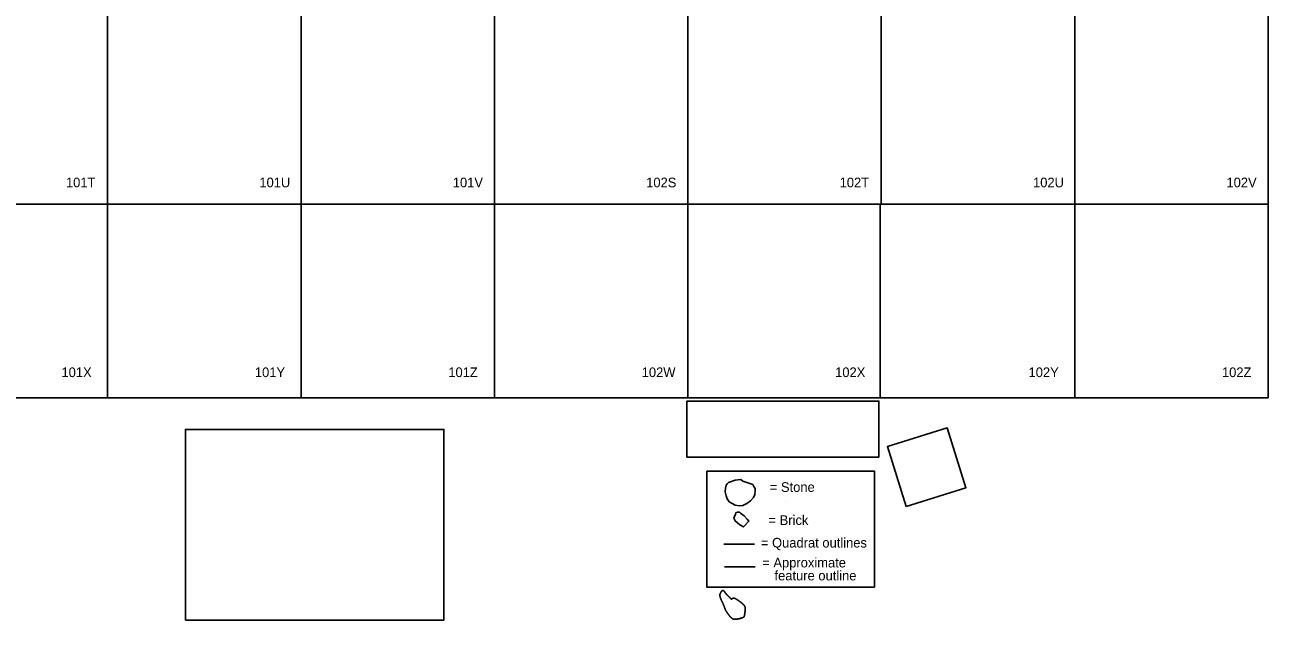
# Model space of a CAD drawing. Extents: x 280 to 390, y 550 to 640.
# Drawn here: x 325.7 to 389.9, y 568.5 to 599.3 of the extents above; entities that cross this region are included whole.
import ezdxf

# ---------------------------------------------------------------- set-up
doc = ezdxf.new("R2010")
doc.units = 0
for name, color, linetype in [('Brick', 7, 'Continuous'), ('Key', 7, 'Continuous'), ('Quadrat Numbers', 7, 'Continuous'), ('Quadrats', 7, 'Continuous'), ('Stone', 7, 'Continuous'), ('Unidentified Features', 7, 'Continuous'), ('Unidentified Pit', 7, 'Continuous')]:
    doc.layers.add(name, color=color, linetype=linetype)

msp = doc.modelspace()

# ---------------------------------------------------------------- linework, layer by layer
at = {"layer": 'Brick'}
msp.add_lwpolyline([(362.345, 573.833), (362.395, 573.955), (362.422, 574.023), (362.508, 574.054), (362.604, 574.045), (362.659, 573.993), (362.848, 573.856), (363, 573.693), (363.091, 573.595), (362.811, 573.291), (362.627, 573.402), (362.386, 573.603), (362.307, 573.745)], close=True, dxfattribs=at)
at = {"layer": 'Key'}
for points in [[(359.89, 576.902), (369.813, 576.902), (369.813, 579.8), (359.89, 579.8)], [(333.962, 568.47), (347.329, 568.47), (347.329, 578.335), (333.962, 578.335)], [(371.221, 574.349), (374.313, 575.314), (373.348, 578.406), (370.256, 577.441)], [(360.911, 576.18), (360.911, 570.18), (369.579, 570.18), (369.579, 576.18)]]:
    msp.add_lwpolyline(points, close=True, dxfattribs=at)
at = {"layer": 'Quadrats'}
for p, q in [((379.938, 589.972), (379.938, 639.972)), ((369.938, 629.972), (369.938, 589.972)), ((329.938, 599.972), (329.938, 589.972)), ((339.938, 599.972), (339.938, 589.972)), ((349.938, 589.972), (349.938, 599.972)), ((359.938, 589.972), (359.938, 599.972)), ((309.938, 589.972), (389.938, 589.972)), ((329.938, 589.972), (329.938, 579.972)), ((339.938, 589.972), (339.938, 579.972)), ((349.938, 579.972), (349.938, 589.972)), ((359.938, 579.972), (359.938, 589.972)), ((369.878, 579.972), (369.878, 589.972)), ((379.938, 579.972), (379.938, 589.972)), ((361.792, 572.396), (363.387, 572.396))]:
    msp.add_line(p, q, dxfattribs=at)
msp.add_lwpolyline([(309.938, 579.972), (389.938, 579.972), (389.938, 639.972)], dxfattribs=at)
at = {"layer": 'Stone'}
msp.add_lwpolyline([(362.78, 575.657), (363.293, 575.485), (363.352, 575.379), (363.41, 575.273), (363.418, 575.175), (363.391, 574.971), (363.324, 574.819), (363.176, 574.642), (362.988, 574.501), (362.776, 574.391), (362.6, 574.384), (362.381, 574.415), (362.224, 574.505), (362.067, 574.595), (361.962, 574.736), (361.918, 574.889), (361.859, 575.1), (361.887, 575.297), (361.909, 575.449), (361.973, 575.516), (362.038, 575.583), (362.189, 575.641), (362.282, 575.677), (362.375, 575.714), (362.522, 575.728), (362.668, 575.742)], close=True, dxfattribs=at)
at = {"layer": 'Unidentified Features'}
msp.add_line((361.827, 571.229), (363.422, 571.229), dxfattribs=at)
msp.add_lwpolyline([(364.965, 574.593), (364.965, 574.593)], close=True, dxfattribs=at)
at = {"layer": 'Unidentified Pit'}
msp.add_open_spline([(361.793, 569.989), (361.752, 570.001), (361.7, 569.988), (361.682, 569.974), (361.649, 569.924), (361.62, 569.865), (361.592, 569.803), (361.585, 569.738), (361.627, 569.604), (361.687, 569.455), (361.752, 569.332), (361.808, 569.199), (361.859, 569.057), (361.896, 568.953), (361.99, 568.83), (362.044, 568.75), (362.105, 568.669), (362.145, 568.622), (362.174, 568.604), (362.235, 568.551), (362.325, 568.515), (362.559, 568.531), (362.681, 568.569), (362.766, 568.596), (362.82, 568.62), (362.849, 568.651), (362.869, 568.727), (362.885, 568.83), (362.894, 568.929), (362.909, 569.046), (362.898, 569.135), (362.867, 569.22), (362.747, 569.343), (362.638, 569.42), (362.525, 569.504), (362.431, 569.561), (362.373, 569.591), (362.328, 569.609), (362.284, 569.607), (362.247, 569.593), (362.227, 569.582), (362.213, 569.568), (362.205, 569.557), (362.201, 569.545), (362.181, 569.561), (362.147, 569.593), (362.124, 569.611), (362.084, 569.653), (362.027, 569.718), (361.955, 569.779), (361.914, 569.835), (361.881, 569.873), (361.847, 569.919), (361.829, 569.94), (361.81, 569.97), (361.793, 569.989)], degree=2, dxfattribs=at)
msp.add_open_spline([(361.793, 569.989), (361.752, 570.001), (361.7, 569.988), (361.682, 569.974), (361.649, 569.924), (361.62, 569.865), (361.592, 569.803), (361.585, 569.738), (361.627, 569.604), (361.687, 569.455), (361.752, 569.332), (361.808, 569.199), (361.859, 569.057), (361.896, 568.953), (361.99, 568.83), (362.044, 568.75), (362.105, 568.669), (362.145, 568.622), (362.174, 568.604), (362.235, 568.551), (362.325, 568.515), (362.559, 568.531), (362.681, 568.569), (362.766, 568.596), (362.82, 568.62), (362.849, 568.651), (362.869, 568.727), (362.885, 568.83), (362.894, 568.929), (362.909, 569.046), (362.898, 569.135), (362.867, 569.22), (362.747, 569.343), (362.638, 569.42), (362.525, 569.504), (362.431, 569.561), (362.373, 569.591), (362.328, 569.609), (362.284, 569.607), (362.247, 569.593), (362.227, 569.582), (362.213, 569.568), (362.205, 569.557), (362.201, 569.545), (362.181, 569.561), (362.147, 569.593), (362.124, 569.611), (362.084, 569.653), (362.027, 569.718), (361.955, 569.779), (361.914, 569.835), (361.881, 569.873), (361.847, 569.919), (361.829, 569.94), (361.81, 569.97), (361.793, 569.989)], degree=2, dxfattribs=at)

# ---------------------------------------------------------------- texts
at = {"layer": 'Key'}
for s, p in [('= Stone', (364.174, 575.1)), ('= Brick', (364.106, 573.391)), ('= Quadrat outlines', (363.713, 572.224)), ('= Approximate', (363.782, 571.195)), ('feature outline', (364.416, 570.525))]:
    msp.add_text(s, height=0.5, dxfattribs=at).set_placement(p)
at = {"layer": 'Quadrat Numbers'}
for s, p in [('101T', (327.783, 590.852)), ('101U', (337.783, 590.852)), ('101V', (347.783, 590.852)), ('102S', (357.783, 590.852)), ('102T', (367.783, 590.852)), ('102U', (377.783, 590.852)), ('102V', (387.783, 590.852)), ('101X', (327.551, 581.037)), ('101Y', (337.551, 581.037)), ('101Z', (347.551, 581.037)), ('102W', (357.551, 581.037)), ('102X', (367.551, 581.037)), ('102Y', (377.551, 581.037)), ('102Z', (387.551, 581.037))]:
    msp.add_text(s, height=0.5, dxfattribs=at).set_placement(p)

doc.saveas('drawing.dxf')
